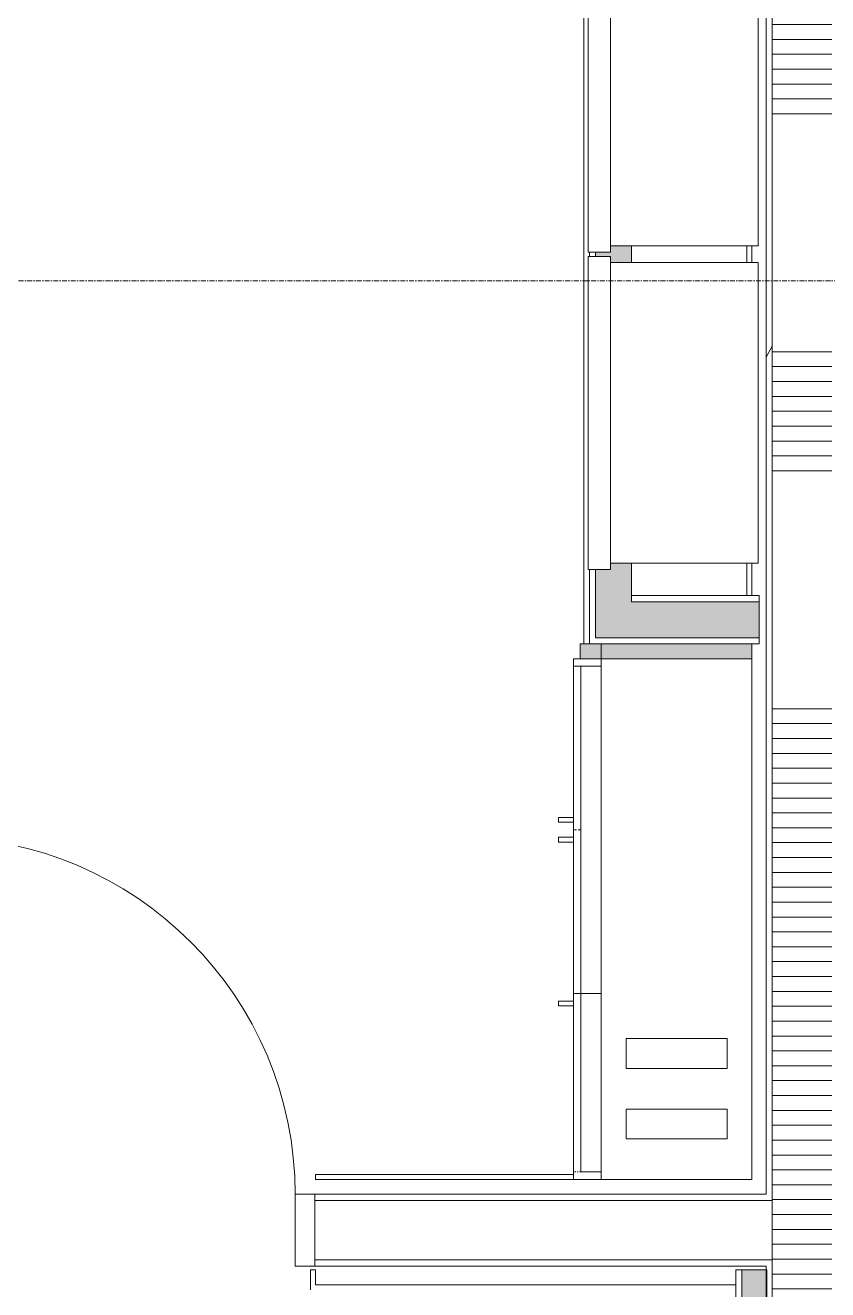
# Model space of a CAD drawing. Header units: inches. Extents: x 3268 to 7018, y 976 to 6708.
# Drawn here: x 5573.8 to 5654.7, y 3884.4 to 4011.9 of the extents above; entities that cross this region are included whole.
import ezdxf

# ---------------------------------------------------------------- set-up
doc = ezdxf.new("R2010")
doc.units = ezdxf.units.IN
doc.header["$MEASUREMENT"] = 0
for name, pattern in [('Center', [1.2499999999999996, 0.2499999999999999, -0.1874999999999999, 0.625, -0.1874999999999999]), ('Dash', [0.25, 0.125, -0.125]), ('Grid Line 1_2_', [0.8749999999999999, 0.4999999999999999, -0.125, 0.125, -0.125])]:
    doc.linetypes.add(name, pattern=pattern)
for name, color, linetype, lineweight in [('A-DOOR', 31, 'Continuous', 9), ('A-DOOR-FRAM', 31, 'Continuous', 9), ('A-GENM', 13, 'Continuous', 9), ('A-WALL', 113, 'Continuous', 9), ('A-WALL-PATT', 111, 'Continuous', 15), ('I-WALL', 2, 'Continuous', 9), ('Q-CASE', 31, 'Continuous', 9), ('Q-SPCQ', 91, 'Continuous', 9), ('S-GRID', 1, 'Continuous', 9)]:
    doc.layers.add(name, color=color, linetype=linetype, lineweight=lineweight)

# ---------------------------------------------------------------- blocks, each defined once
blk = doc.blocks.new('Casework 95 - Casework 95-9779236-Overall Retail Plan Opt 2')
at = {"layer": 'Q-CASE', "color": 133}
for p, q in [((5658.500343047528, 3984.665126860312), (5658.500343047528, 3982.977626860312)), ((5659.000343047529, 3982.977626860312), (5659.000343047529, 3984.665126860312)), ((5658.500343047528, 3952.665126860312), (5658.500343047528, 3949.39858256558)), ((5659.000343047529, 3949.39858256558), (5659.000343047529, 3952.665126860312)), ((5641.000343047532, 3891.023582565579), (5615.000343047535, 3891.023582565579)), ((5615.000343047535, 3891.023582565579), (5615.000343047535, 3890.523582565579)), ((5615.000343047535, 3890.523582565579), (5641.000343047532, 3890.523582565579)), ((5615.000343047535, 3881.39858256558), (5614.500343047535, 3881.39858256558)), ((5614.500343047535, 3881.39858256558), (5614.500343047535, 3879.398582565579)), ((5615.000343047535, 3879.89858256558), (5615.000343047535, 3881.39858256558)), ((5657.375343047529, 3879.89858256558), (5615.000343047535, 3879.89858256558))]:
    blk.add_line(p, q, dxfattribs=at)
blk = doc.blocks.new('Front_Load_Mailbox-Florence_Manufacturing-10High_Suite - 4C10D-09-13521160-Overall Retail Plan Opt 2')
at = {"layer": 'Q-SPCQ', "color": 133}
for p, q in [((15.78124999998873, 2.250000000000404), (-15.78125000001109, 2.250000000000404)), ((-15.78125000001109, 2.250000000000404), (-15.78125000001109, 4.346523141407487e-13)), ((15.78124999998873, 4.346523141407487e-13), (15.78124999998873, 2.250000000000404)), ((-15.78125000001109, 4.346523141407487e-13), (15.78124999998873, 4.346523141407487e-13)), ((15.15625000000007, 4.343192472333612e-13), (-15.1562499999999, 4.343192472333612e-13)), ((-15.1562499999999, 4.343192472333612e-13), (-15.1562499999999, -14.87499999999945)), ((15.15625000000007, -14.87499999999945), (15.15625000000007, 4.343192472333612e-13)), ((-15.1562499999999, -14.87499999999945), (15.15625000000007, -14.87499999999945))]:
    blk.add_line(p, q, dxfattribs=at)
blk = doc.blocks.new('Casework 100 - Casework 66-9989928-Overall Retail Plan Opt 2')
at = {"layer": 'Q-CASE', "color": 133}
for p, q in [((5643.810256722763, 3944.523582565581), (5643.810256722763, 3890.523582565578)), ((5659.000343047529, 3944.523582565581), (5643.810256722763, 3944.523582565581)), ((5659.000343047529, 3890.523582565578), (5659.000343047529, 3944.523582565581)), ((5646.310256722762, 3901.719032834827), (5646.310256722762, 3904.719032834827)), ((5646.310256722762, 3904.719032834827), (5656.500343047529, 3904.719032834827)), ((5656.500343047529, 3904.719032834827), (5656.500343047529, 3901.719032834827)), ((5656.500343047529, 3901.719032834827), (5646.310256722762, 3901.719032834827)), ((5646.310256722762, 3894.621307700201), (5646.310256722762, 3897.621307700201)), ((5646.310256722762, 3897.621307700201), (5656.500343047529, 3897.621307700201)), ((5656.500343047529, 3897.621307700201), (5656.500343047529, 3894.621307700201)), ((5656.500343047529, 3894.621307700201), (5646.310256722762, 3894.621307700201)), ((5643.810256722763, 3890.523582565578), (5659.000343047529, 3890.523582565578))]:
    blk.add_line(p, q, dxfattribs=at)
blk = doc.blocks.new('MAIL COUNTERTOP - MAIL COUNTERTOP-11820280-Overall Retail Plan Opt 2')
at = {"layer": 'A-GENM'}
blk.add_hatch(color=254, dxfattribs=at).paths.add_polyline_path([(5643.086876340596, 3943.023582565584), (5659.000343047533, 3943.023582565584), (5659.000343047533, 3944.523582565584), (5641.687843047534, 3944.523582565584), (5641.687843047534, 3943.023582565584)])
at = {"layer": 'A-GENM', "color": 133}
for p, q in [((5659.000343047529, 3944.52358256558), (5641.68784304753, 3944.52358256558)), ((5641.68784304753, 3944.52358256558), (5641.68784304753, 3943.02358256558)), ((5659.000343047529, 3943.02358256558), (5659.000343047529, 3944.52358256558)), ((5641.68784304753, 3943.02358256558), (5659.000343047529, 3943.02358256558))]:
    blk.add_line(p, q, dxfattribs=at)
blk = doc.blocks.new('Casework-Base Cabinets wo Drawers-102 - 33_W 34_H 18_D-11820301-Overall Retail Plan Opt 2')
at = {"layer": 'Q-CASE', "color": 133}
for p, q in [((-15.76229508196745, -17.25000000000009), (-15.76229508196745, -15.19008632476664)), ((17.23770491803257, -15.19008632476664), (17.23770491803257, -17.25000000000009)), ((-15.76229508196745, -17.25000000000009), (-15.76229508196745, -17.99999999999994)), ((17.23770491803257, -17.25000000000009), (-15.76229508196745, -17.25000000000009)), ((17.23770491803257, -17.99999999999994), (17.23770491803257, -17.25000000000009)), ((-15.76229508196745, -17.99999999999994), (17.23770491803257, -17.99999999999994)), ((-0.5122950819674393, -17.99999999999999), (-0.5122950819674393, -19.49925565722231)), ((-0.02384906721325569, -19.49925565722231), (-0.02384906721325569, -17.99999999999999)), ((1.487704918032669, -18), (1.487704918032669, -19.49925565722232)), ((1.976150932786853, -19.49925565722232), (1.976150932786853, -18)), ((-0.5122950819674393, -19.49925565722231), (-0.02384906721325569, -19.49925565722231)), ((1.487704918032669, -19.49925565722232), (1.976150932786853, -19.49925565722232))]:
    blk.add_line(p, q, dxfattribs=at)
at = {"layer": 'Q-CASE', "color": 133, "linetype": 'Center'}
blk.add_line((0.7377049180325271, -17.25000000000015), (0.7377049180325271, -17.99999999999999), dxfattribs=at)
blk = doc.blocks.new('Casework-Base Cabinets wo Drawers-111 - 18_W 34_H 18_W-12740801-Overall Retail Plan Opt 2')
at = {"layer": 'Q-CASE', "color": 133}
for p, q in [((8.976150932786698, 19.49925565722234), (8.487704918032515, 19.49925565722234)), ((8.487704918032515, 19.49925565722234), (8.487704918032515, 18.00000000000002)), ((8.976150932786698, 18.00000000000002), (8.976150932786698, 19.49925565722234)), ((-8.262295081967455, 17.99999999999998), (9.737704918032561, 17.99999999999998)), ((9.737704918032561, 17.25000000000005), (-8.262295081967455, 17.25000000000005)), ((-8.262295081967455, 17.25000000000005), (-8.262295081967455, 15.19008632476537)), ((9.737704918032561, 15.19008632476533), (9.737704918032561, 17.25000000000005))]:
    blk.add_line(p, q, dxfattribs=at)
at = {"layer": 'Q-CASE', "color": 133, "linetype": 'Dash'}
for p, q in [((-8.262295081967455, 17.25000000000005), (-8.262295081967455, 17.99999999999998)), ((9.737704918032561, 17.99999999999998), (9.737704918032561, 17.25000000000005))]:
    blk.add_line(p, q, dxfattribs=at)
blk = doc.blocks.new('Casework-Counter Top 2 - 18_ Depth-11820304-Overall Retail Plan Opt 2')
at = {"layer": 'Q-CASE', "color": 133}
for p, q in [((5.237704918034029, -17.99999999999999), (5.237704918034029, -15.19008632476844)), ((-47.26229508196734, -17.31250000000224), (-47.26229508196734, -17.99999999999999)), ((-47.26229508196734, -17.99999999999999), (5.237704918034029, -17.99999999999999))]:
    blk.add_line(p, q, dxfattribs=at)
blk = doc.blocks.new('Arch_5 Points - Units and Amenities_v2022_rvt-1-Overall Retail Plan Opt 2')
at = {"layer": 'A-WALL-PATT', "lineweight": 5}
h = blk.add_hatch(color=9, dxfattribs=at)
h.paths.add_polyline_path([(5634.937843047525, 3950.148582565586), (5634.937843047525, 3957.665126860316), (5632.812843047525, 3957.665126860316), (5632.812843047525, 3957.040126860306), (5631.312843047524, 3957.040126860306), (5631.312843047524, 3950.148582565586)])
h.paths.add_polyline_path([(5632.812843047525, 3987.977626860317), (5634.937843047525, 3987.977626860317), (5634.937843047525, 3989.665126860317), (5632.812843047525, 3989.665126860317), (5632.812843047525, 3989.040126860304), (5631.312843047525, 3989.040126860304), (5631.312843047525, 3988.602626860302), (5632.812843047525, 3988.602626860302)])
h.paths.add_polyline_path([(5632.812843047525, 4019.977626860315), (5634.937843047525, 4019.977626860315), (5634.937843047525, 4021.665126860314), (5632.812843047525, 4021.665126860314), (5632.812843047525, 4021.040126860305), (5631.312843047524, 4021.040126860305), (5631.312843047526, 4020.602626860306), (5632.812843047525, 4020.602626860306)])
h.paths.add_polyline_path([(5634.937843047525, 4051.977626860316), (5634.937843047525, 4054.383876860315), (5632.812843047525, 4054.383876860315), (5632.812843047525, 4053.758876860305), (5631.312843047526, 4053.758876860305), (5631.312843047524, 4052.602626860304), (5632.812843047525, 4052.602626860304), (5632.812843047525, 4051.977626860316)])
h.paths.add_polyline_path([(5632.812843047525, 4084.696376860316), (5634.937843047525, 4084.696376860316), (5634.937843047525, 4086.383876860316), (5632.812843047525, 4086.383876860316), (5632.812843047525, 4085.758876860306), (5631.312843047525, 4085.758876860306), (5631.312843047524, 4085.321376860304), (5632.812843047525, 4085.321376860304)])
h.paths.add_polyline_path([(5634.937843047525, 4116.696376860316), (5634.937843047525, 4118.383876860316), (5632.812843047525, 4118.383876860316), (5632.812843047525, 4117.758876860304), (5631.312843047524, 4117.758876860304), (5631.312843047525, 4117.321376860305), (5632.812843047525, 4117.321376860305), (5632.812843047525, 4116.696376860316)])
h.paths.add_polyline_path([(5632.812843047525, 4148.696376860315), (5634.937843047525, 4148.696376860315), (5634.937843047525, 4161.148582565585), (5631.312843047525, 4161.148582565585), (5631.312843047524, 4149.321376860305), (5632.812843047525, 4149.321376860305)])
blk.add_hatch(color=9, dxfattribs=at).paths.add_polyline_path([(5647.812843047525, 3950.148582565583), (5647.812843047525, 3953.773582565585), (5634.937843047525, 3953.773582565585), (5634.937843047525, 3950.148582565586)])
at = {"layer": 'A-WALL-PATT', "lineweight": 9}
blk.add_hatch(color=254, dxfattribs=at).paths.add_polyline_path([(5646.062843047526, 3836.148582565582), (5648.562843047526, 3836.148582565582), (5648.562843047526, 3886.398582565583), (5646.062843047526, 3886.398582565583), (5646.062843047526, 3864.834097718514), (5646.823695460381, 3866.316946548399), (5646.769880293766, 3866.01208809029), (5646.062843047526, 3864.420220230625), (5646.165670344714, 3859.899761814408), (5646.928663908346, 3858.419926699396), (5646.705198618378, 3858.549662039021), (5646.062843047526, 3859.838067412641), (5646.062843047526, 3857.309376353865)])
at = {"layer": 'A-WALL', "color": 133}
for p, q in [((5630.125343047525, 4158.273582565585), (5630.125343047525, 3949.523582565585)), ((5631.312843047521, 3988.602626860299), (5631.312843047521, 3989.0401268603)), ((5631.31284304752, 3950.148582565582), (5631.31284304752, 3957.040126860302)), ((5634.937843047522, 3954.39858256558), (5634.937843047522, 3953.773582565581)), ((5634.937843047522, 3953.773582565581), (5647.812843047521, 3953.773582565581)), ((5634.937843047522, 3950.148582565582), (5631.312843047523, 3950.148582565582)), ((5634.937843047522, 3950.148582565582), (5647.812843047521, 3950.14858256558)), ((5646.062843047522, 3886.39858256558), (5646.062843047522, 3864.824862639356))]:
    blk.add_line(p, q, dxfattribs=at)
at = {"layer": 'I-WALL', "color": 53, "lineweight": 15}
for p, q in [((5634.937843047522, 3987.977626860313), (5634.937843047522, 3989.665126860313)), ((5630.687843047521, 3989.0401268603), (5630.687843047521, 3988.602626860299)), ((5630.687843047521, 3957.040126860302), (5630.687843047521, 3949.52358256558)), ((5634.937843047522, 3954.39858256558), (5634.937843047522, 3957.665126860312)), ((5647.812843047521, 3954.39858256558), (5634.937843047522, 3954.39858256558)), ((5647.812843047521, 3949.52358256558), (5647.812843047521, 3954.39858256558)), ((5630.687843047521, 3949.52358256558), (5631.312843047523, 3949.52358256558)), ((5631.312843047523, 3949.52358256558), (5634.937843047522, 3949.52358256558)), ((5634.937843047522, 3949.52358256558), (5647.812843047521, 3949.52358256558)), ((5648.562843047523, 3886.39858256558), (5645.437843047522, 3886.39858256558)), ((5645.437843047522, 3886.39858256558), (5645.437843047522, 3836.14858256558)), ((5648.562843047523, 3836.14858256558), (5648.562843047523, 3886.39858256558))]:
    blk.add_line(p, q, dxfattribs=at)
at = {"layer": 'A-GENM', "color": 133, "lineweight": 9}
blk.add_blockref('MAIL COUNTERTOP - MAIL COUNTERTOP-11820280-Overall Retail Plan Opt 2', (-11.93750000000773, 5.000000000000226), dxfattribs=at)
at = {"layer": 'Q-CASE', "color": 133, "lineweight": 9}
for name in ['Casework 95 - Casework 95-9779236-Overall Retail Plan Opt 2', 'Casework 100 - Casework 66-9989928-Overall Retail Plan Opt 2']:
    blk.add_blockref(name, (-11.93750000000773, 5.000000000000226), dxfattribs=at)
for name, p, rotation in [('Casework-Counter Top 2 - 18_ Depth-11820304-Overall Retail Plan Opt 2', (5647.062843047523, 3900.761287483613), 269.9999999999996), ('Casework-Base Cabinets wo Drawers-102 - 33_W 34_H 18_D-11820301-Overall Retail Plan Opt 2', (5647.062843047521, 3931.511287483592), 269.9999999999998), ('Casework-Base Cabinets wo Drawers-111 - 18_W 34_H 18_W-12740801-Overall Retail Plan Opt 2', (5647.06284304752, 3904.535877647528), 90.00000000000031)]:
    blk.add_blockref(name, p, dxfattribs=dict(at, rotation=rotation))
at = {"layer": 'Q-SPCQ', "color": 133, "lineweight": 9, "rotation": 89.99999999999997}
for p in [(5632.812843047522, 4004.821376860312), (5632.812843047522, 3972.821376860312)]:
    blk.add_blockref('Front_Load_Mailbox-Florence_Manufacturing-10High_Suite - 4C10D-09-13521160-Overall Retail Plan Opt 2', p, dxfattribs=at)
blk = doc.blocks.new('Single_FG - 36_ x 96_-6955634-Overall Retail Plan Opt 2')
at = {"layer": 'A-DOOR'}
for p, q in [((16.99999999999999, -3.625000000000428), (18.99999999999999, -3.625000000000428)), ((16.99999999999999, -3.625000000000428), (16.99999999999999, -39.62500000000042)), ((18.99999999999999, -3.625000000000428), (18.99999999999999, -39.62500000000042)), ((16.99999999999999, -9.62500000000043), (18.99999999999999, -9.62500000000043)), ((17.99999999999999, -33.62500000000042), (17.99999999999999, -9.62500000000043)), ((16.99999999999999, -33.62500000000042), (18.99999999999999, -33.62500000000042)), ((16.99999999999999, -39.62500000000042), (18.99999999999999, -39.62500000000042))]:
    blk.add_line(p, q, dxfattribs=at)
blk.add_arc((19.00000000000023, -3.625000000000312), 35.99999999999578, 180.0000000000001, 269.9999999999993, dxfattribs=at)
at = {"layer": 'A-DOOR-FRAM'}
for p, q in [((-18.99999999999988, -3.625000000000489), (-18.99999999999991, 3.624999999998243)), ((-18.99999999999991, 3.624999999998243), (-17.00000000000001, 3.624999999998249)), ((-17.00000000000001, 3.624999999998249), (-16.99999999999999, -3.625000000000483)), ((19.00000000000019, -3.625000000000366), (19.00000000000016, 3.624999999998365)), ((19.00000000000016, 3.624999999998365), (21.00000000000177, 3.624999999998372)), ((21.00000000000177, 3.624999999998372), (21.0000000000018, -3.62500000000036)), ((-16.99999999999999, -3.625000000000483), (-18.99999999999988, -3.625000000000489)), ((21.0000000000018, -3.62500000000036), (19.00000000000019, -3.625000000000366))]:
    blk.add_line(p, q, dxfattribs=at)

msp = doc.modelspace()

# ---------------------------------------------------------------- hatches: boundary and pattern name
at = {"layer": 'A-WALL-PATT', "lineweight": 9}
h = msp.add_hatch(dxfattribs=at)
h.set_pattern_fill('FP_1', color=256, style=0, pattern_type=2)
h.set_pattern_definition([(0, (0, 0), (122.88, 30.72), [5.069, -87.09100000000001, 5.069, -87.09100000000001, -491.52]), (0, (0, 0), (122.88, 30.72), [-184.32, 5.069, -179.251, 5.069, -87.09100000000001, -215.04]), (0, (0, 0), (122.88, 30.72), [-460.8, 5.069, -56.371, 5.069, -148.531]), (120, (46.08, 15.36), (-88.04430040425792, 91.05720161703184), [5.068999999999999, -87.091, 5.068999999999999, -87.091, -491.5199999999999]), (120, (46.08, 15.36), (-88.04430040425792, 91.05720161703184), [-184.32, 5.068999999999999, -179.2509999999999, 5.068999999999999, -87.091, -215.04]), (120, (46.08, 15.36), (-88.04430040425792, 91.05720161703184), [-460.8, 5.068999999999999, -56.371, 5.068999999999999, -148.531]), (240, (61.44, 76.8), (-34.83569959574201, -121.7772016170318), [5.069, -87.09100000000001, 5.069, -87.09100000000001, -491.52]), (240, (61.44, 76.8), (-34.83569959574201, -121.7772016170318), [-184.32, 5.069, -179.251, 5.069, -87.09100000000001, -215.04]), (240, (61.44, 76.8), (-34.83569959574201, -121.7772016170318), [-460.8, 5.069, -56.371, 5.069, -148.531])])
h.paths.add_polyline_path([(5649.125343047534, 3836.773582565581), (5648.977648523038, 3853.648582565577), (5648.63970663768, 3853.648582565577), (5648.727288292491, 3871.023582565578), (5649.125343047534, 3871.023582565578), (5649.125343047534, 3886.77358256558), (5648.500343047534, 3886.77358256558), (5648.500343047534, 3836.773582565581)])
h.paths.add_polyline_path([(5648.500343047534, 3894.02358256558), (5649.125343047534, 3894.02358256558), (5649.125343047534, 4160.523582565585), (5648.500343047534, 4160.523582565585), (5648.500343047534, 3902.187095883642)])
h = msp.add_hatch(dxfattribs=at)
h.set_pattern_fill('FP_54', color=256, angle=180, style=0, pattern_type=2)
h.set_pattern_definition([(90, (4093.969000000001, 4007.827), (-1561.859, 132.0000000000001), [0.50688, -131.493]), (90, (4093.815000000001, 4007.827), (-1561.859, 132.0000000000001), [0.50688, -131.493]), (90, (4093.93, 4007.864999999999), (-1561.859, 132.0000000000001), [0.50688, -131.493]), (90, (4093.853000000001, 4007.864999999999), (-1561.859, 132.0000000000001), [0.50688, -131.493]), (90, (4093.969000000001, 4007.98), (-1561.859, 132.0000000000001), [0.50688, -131.493]), (90, (4093.815000000001, 4007.98), (-1561.859, 132.0000000000001), [0.50688, -131.493]), (90, (4093.892000000001, 4008.057), (-1561.859, 132.0000000000001), [0.50688, -131.493]), (180, (5655.750000000001, 4001.960999999999), (-1561.859, -131.9999999999998), [1561.86, 0]), (180, (5655.750000000001, 4003.460999999999), (-1561.859, -131.9999999999998), [1561.86, 0]), (180, (5655.750000000001, 4004.960999999999), (-1561.859, -131.9999999999998), [1561.86, 0]), (180, (5655.750000000001, 4006.460999999999), (-1561.859, -131.9999999999998), [1561.86, 0]), (180, (4093.969000000001, 4007.827), (-1561.859, -131.9999999999998), [0.50688, -1561.354]), (180, (4093.93, 4007.864999999999), (-1561.859, -131.9999999999998), [0.50688, -1561.354]), (180, (4093.969000000001, 4007.942), (-1561.859, -131.9999999999998), [0.50688, -1561.354]), (180, (5655.750000000001, 4007.960999999999), (-1561.859, -131.9999999999998), [1561.86, 0]), (180, (4093.969000000001, 4007.98), (-1561.859, -131.9999999999998), [0.50688, -1561.354]), (180, (4093.969000000001, 4008.094999999999), (-1561.859, -131.9999999999998), [0.50688, -1561.354]), (180, (5655.750000000001, 4009.460999999999), (-1561.859, -131.9999999999998), [1561.86, 0]), (180, (5655.750000000001, 4010.960999999999), (-1561.859, -131.9999999999998), [1561.86, 0]), (180, (5655.750000000001, 4012.460999999999), (-1561.859, -131.9999999999998), [1561.86, 0]), (180, (5655.750000000001, 4013.960999999999), (-1561.859, -131.9999999999998), [1561.86, 0]), (180, (5655.750000000001, 4015.460999999999), (-1561.859, -131.9999999999998), [1561.86, 0]), (180, (5655.750000000001, 4016.960999999999), (-1561.859, -131.9999999999998), [1561.86, 0]), (180, (5655.750000000001, 4018.460999999999), (-1561.859, -131.9999999999998), [1561.86, 0]), (180, (5655.750000000001, 4019.960999999999), (-1561.859, -131.9999999999998), [1561.86, 0]), (180, (5655.750000000001, 4021.460999999999), (-1561.859, -131.9999999999998), [1561.86, 0]), (180, (5655.750000000001, 4022.960999999999), (-1561.859, -131.9999999999998), [1561.86, 0]), (180, (5655.750000000001, 4024.460999999999), (-1561.859, -131.9999999999998), [1561.86, 0]), (180, (5655.750000000001, 4025.960999999999), (-1561.859, -131.9999999999998), [1561.86, 0]), (180, (5655.750000000001, 4027.460999999999), (-1561.859, -131.9999999999998), [1561.86, 0]), (180, (5655.750000000001, 4028.960999999999), (-1561.859, -131.9999999999998), [1561.86, 0]), (180, (5655.750000000001, 4030.460999999999), (-1561.859, -131.9999999999998), [1561.86, 0]), (180, (5655.750000000001, 4031.960999999999), (-1561.859, -131.9999999999998), [1561.86, 0]), (180, (5655.750000000001, 4033.460999999999), (-1561.859, -131.9999999999998), [1561.86, 0]), (180, (5655.750000000001, 4034.960999999999), (-1561.859, -131.9999999999998), [1561.86, 0]), (180, (5655.750000000001, 4036.460999999999), (-1561.859, -131.9999999999998), [1561.86, 0]), (180, (5655.750000000001, 4037.960999999999), (-1561.859, -131.9999999999998), [1561.86, 0]), (180, (5655.750000000001, 4039.460999999999), (-1561.859, -131.9999999999998), [1561.86, 0]), (180, (5655.750000000001, 4040.960999999999), (-1561.859, -131.9999999999998), [1561.86, 0]), (180, (5655.750000000001, 4042.460999999999), (-1561.859, -131.9999999999998), [1561.86, 0]), (180, (5655.750000000001, 4043.960999999999), (-1561.859, -131.9999999999998), [1561.86, 0]), (180, (5655.750000000001, 4045.460999999999), (-1561.859, -131.9999999999998), [1561.86, 0]), (180, (5655.750000000001, 4046.960999999999), (-1561.859, -131.9999999999998), [1561.86, 0]), (180, (5655.750000000001, 4048.460999999999), (-1561.859, -131.9999999999998), [1561.86, 0]), (180, (5655.750000000001, 4049.960999999999), (-1561.859, -131.9999999999998), [1561.86, 0]), (180, (5655.750000000001, 4051.460999999999), (-1561.859, -131.9999999999998), [1561.86, 0]), (180, (5655.750000000001, 4052.960999999999), (-1561.859, -131.9999999999998), [1561.86, 0]), (180, (5655.750000000001, 4054.460999999999), (-1561.859, -131.9999999999998), [1561.86, 0]), (180, (5655.750000000001, 4055.960999999999), (-1561.859, -131.9999999999998), [1561.86, 0]), (180, (5655.750000000001, 4057.460999999999), (-1561.859, -131.9999999999998), [1561.86, 0]), (180, (5655.750000000001, 4058.960999999999), (-1561.859, -131.9999999999998), [1561.86, 0]), (180, (5655.750000000001, 4060.460999999999), (-1561.859, -131.9999999999998), [1561.86, 0]), (180, (5655.750000000001, 4061.960999999999), (-1561.859, -131.9999999999998), [1561.86, 0]), (180, (5655.750000000001, 4063.460999999999), (-1561.859, -131.9999999999998), [1561.86, 0]), (180, (5655.750000000001, 4064.960999999999), (-1561.859, -131.9999999999998), [1561.86, 0]), (180, (5655.750000000001, 4066.460999999999), (-1561.859, -131.9999999999998), [1561.86, 0]), (180, (5655.750000000001, 4067.960999999999), (-1561.859, -131.9999999999998), [1561.86, 0]), (180, (5655.750000000001, 4069.460999999999), (-1561.859, -131.9999999999998), [1561.86, 0]), (180, (5655.750000000001, 4070.960999999999), (-1561.859, -131.9999999999998), [1561.86, 0]), (180, (5655.750000000001, 4072.460999999999), (-1561.859, -131.9999999999998), [1561.86, 0]), (180, (5655.750000000001, 4073.960999999999), (-1561.859, -131.9999999999998), [1561.86, 0]), (180, (5655.750000000001, 4097.960999999998), (-1561.859, -131.9999999999998), [1561.86, 0]), (180, (5655.750000000001, 4099.460999999998), (-1561.859, -131.9999999999998), [1561.86, 0]), (180, (5655.750000000001, 4100.960999999998), (-1561.859, -131.9999999999998), [1561.86, 0]), (180, (5655.750000000001, 4102.460999999998), (-1561.859, -131.9999999999998), [1561.86, 0]), (180, (5655.750000000001, 4103.960999999998), (-1561.859, -131.9999999999998), [1561.86, 0]), (180, (5655.750000000001, 4105.460999999998), (-1561.859, -131.9999999999998), [1561.86, 0]), (180, (5655.750000000001, 4106.960999999998), (-1561.859, -131.9999999999998), [1561.86, 0]), (180, (5655.750000000001, 4108.460999999998), (-1561.859, -131.9999999999998), [1561.86, 0]), (180, (5655.750000000001, 4109.960999999998), (-1561.859, -131.9999999999998), [1561.86, 0]), (180, (5655.750000000001, 4133.960999999998), (-1561.859, -131.9999999999998), [1561.86, 0])])
h.paths.add_polyline_path([(5655.125343047534, 3842.773582565584), (5655.125343047534, 4161.148582565582), (5649.125343047534, 4161.148582565582), (5649.125343047534, 3871.023582565578), (5650.312843047536, 3871.023582565578), (5650.312843047536, 3869.843895065577), (5654.312843047536, 3869.843895065577), (5654.312843047536, 3854.843895065577), (5650.312843047536, 3854.843895065577), (5650.312843047536, 3853.648582565577), (5649.125343047534, 3853.648582565577), (5649.125343047534, 3842.773582565584), (5651.796376340589, 3842.773582565584)])

# ---------------------------------------------------------------- linework, layer by layer
at = {"layer": 'A-WALL'}
for p, q in [((5649.125343047529, 4161.148582565579), (5649.125343047529, 3871.023582565575)), ((5649.125343047529, 3893.39858256558), (5603.000343047534, 3893.39858256558)), ((5649.125343047529, 3887.39858256558), (5603.000343047534, 3887.39858256558))]:
    msp.add_line(p, q, dxfattribs=at)
at = {"layer": 'I-WALL', "lineweight": 15}
for p, q in [((5648.50034304753, 4160.523582565583), (5648.50034304753, 3894.023582565579)), ((5648.50034304753, 3894.023582565579), (5603.000343047534, 3894.023582565579)), ((5603.000343047534, 3894.023582565579), (5603.000343047534, 3886.773582565578)), ((5603.000343047534, 3886.773582565578), (5648.50034304753, 3886.773582565578)), ((5648.50034304753, 3886.773582565578), (5648.50034304753, 3836.14858256558))]:
    msp.add_line(p, q, dxfattribs=at)
at = {"layer": 'S-GRID', "linetype": 'Grid Line 1_2_'}
msp.add_line((6493.236018851908, 3986.148582565567), (4253.313821700694, 3986.148582565575), dxfattribs=at)

# ---------------------------------------------------------------- block references
at = {"lineweight": 5}
msp.add_blockref('Arch_5 Points - Units and Amenities_v2022_rvt-1-Overall Retail Plan Opt 2', (0, 0), dxfattribs=at)
at = {"layer": 'A-DOOR', "rotation": 180}
msp.add_blockref('Single_FG - 36_ x 96_-6955634-Overall Retail Plan Opt 2', (5584.000343047535, 3890.39858256558), dxfattribs=at)

doc.saveas('drawing.dxf')
